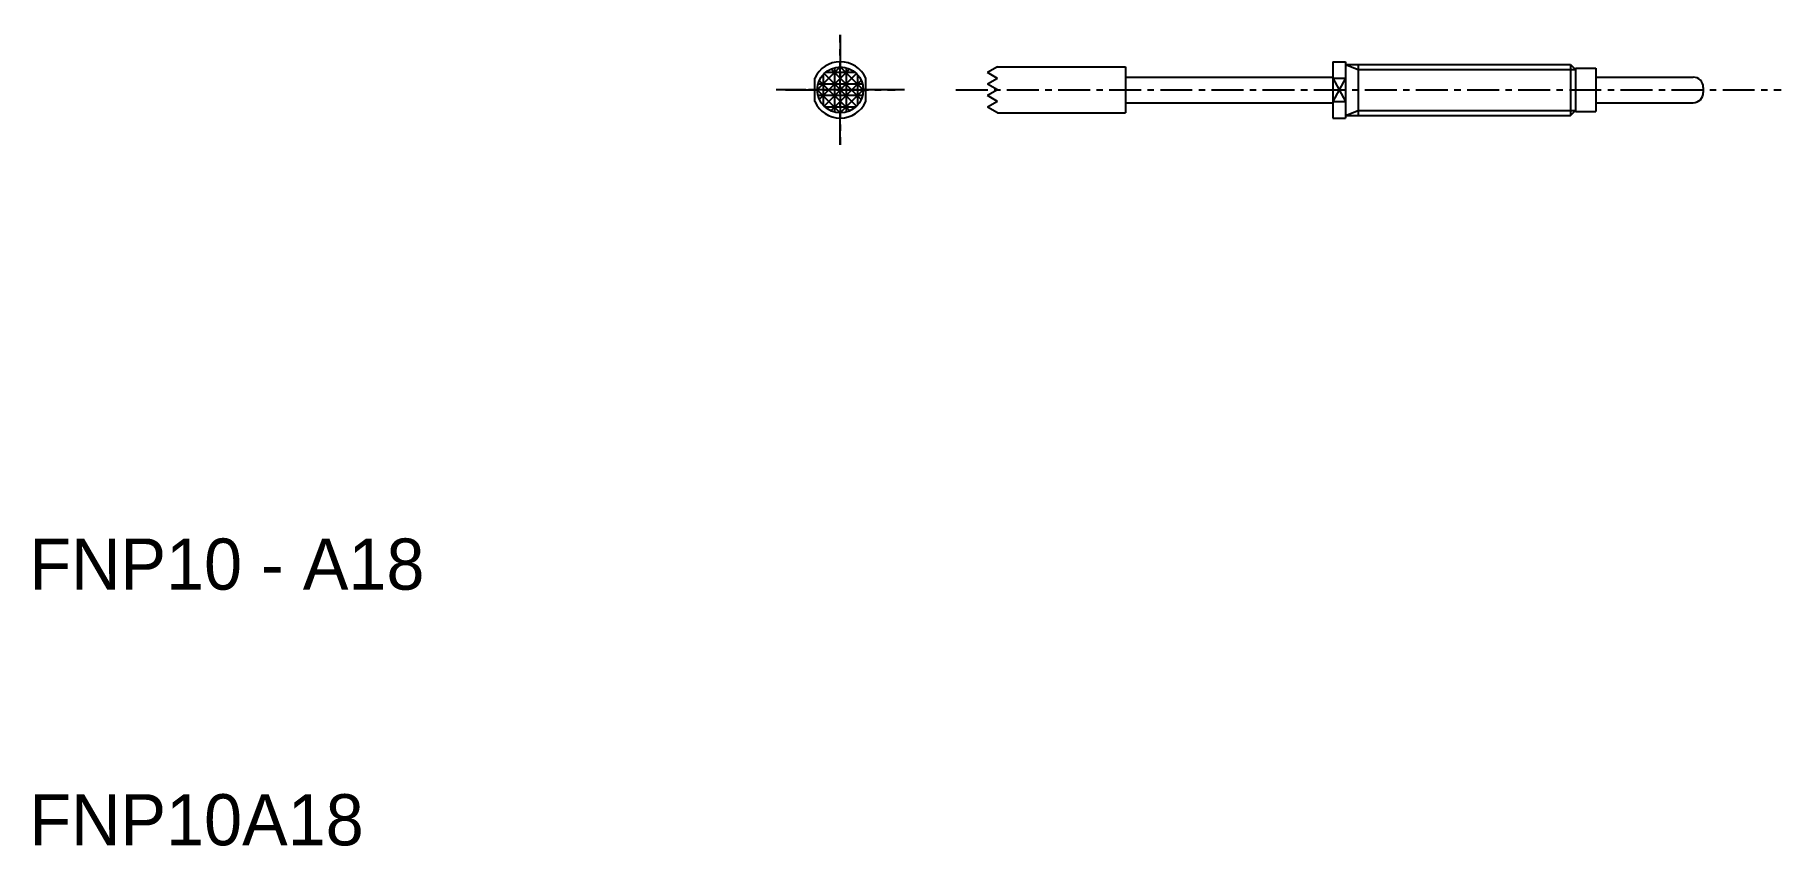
# Model space of a CAD drawing. Extents: x -190.1 to -121.8, y 393.5 to 425.2.
import ezdxf

# ---------------------------------------------------------------- set-up
doc = ezdxf.new("R2010")
doc.units = 0
doc.linetypes.add('CENTER', pattern=[2, 1.25, -0.25, 0.25, -0.25])
doc.layers.get('0').update_dxf_attribs({"linetype": 'CONTINUOUS'})
doc.layers.add('CENTER', color=1, linetype='CENTER')

msp = doc.modelspace()

# ---------------------------------------------------------------- linework, layer by layer
at = {"color": 7, "linetype": 'CONTINUOUS'}
for p, q in [((-159.516, 423.06), (-158.616, 423.96)), ((-159.436, 422.69), (-158.245, 423.88)), ((-159.291, 423.655), (-159.291, 422.465)), ((-159.252, 423.696), (-157.979, 422.424)), ((-159.252, 422.424), (-157.979, 423.696)), ((-158.02, 423.736), (-159.21, 423.736)), ((-158.985, 423.88), (-157.795, 422.69)), ((-158.84, 423.931), (-158.84, 422.189)), ((-158.615, 423.961), (-157.715, 423.061)), ((-158.39, 423.931), (-158.39, 422.189)), ((-157.94, 423.655), (-157.94, 422.465)), ((-152.462, 423.96), (-152.852, 423.736)), ((-152.462, 423.51), (-152.852, 423.736)), ((-152.462, 423.96), (-147.452, 423.96)), ((-147.452, 423.96), (-147.452, 422.16)), ((-147.452, 423.56), (-139.352, 423.56)), ((-139.352, 424.16), (-139.352, 421.96)), ((-139.352, 424.16), (-138.852, 424.16)), ((-138.852, 424.16), (-138.852, 421.96)), ((-138.852, 424.06), (-130.052, 424.06)), ((-138.852, 424.06), (-138.352, 423.86)), ((-138.352, 424.06), (-138.352, 422.06)), ((-138.352, 423.86), (-129.852, 423.86)), ((-130.052, 424.06), (-129.852, 423.86)), ((-130.052, 424.06), (-130.052, 422.06)), ((-129.852, 423.91), (-129.852, 422.21)), ((-129.852, 423.91), (-129.052, 423.91)), ((-129.052, 423.91), (-129.052, 422.21)), ((-159.615, 422.602), (-159.615, 423.518)), ((-159.515, 423.059), (-158.615, 422.159)), ((-157.744, 423.285), (-159.487, 423.285)), ((-159.436, 423.43), (-158.245, 422.24)), ((-158.985, 422.24), (-157.795, 423.43)), ((-158.615, 422.16), (-157.715, 423.06)), ((-157.615, 422.602), (-157.615, 423.518)), ((-152.462, 423.51), (-152.852, 423.285)), ((-152.462, 423.06), (-152.852, 423.285)), ((-152.462, 423.06), (-152.852, 422.835)), ((-139.352, 423.518), (-138.852, 423.518)), ((-139.352, 423.518), (-138.852, 422.602)), ((-138.852, 423.518), (-139.352, 422.602)), ((-124.852, 423.16), (-124.852, 422.96)), ((-157.744, 422.835), (-159.487, 422.835)), ((-158.02, 422.385), (-159.21, 422.385)), ((-152.462, 422.61), (-152.852, 422.835)), ((-152.462, 422.61), (-152.852, 422.385)), ((-152.462, 422.16), (-152.852, 422.385)), ((-147.452, 422.56), (-139.352, 422.56)), ((-139.352, 422.602), (-138.852, 422.602)), ((-138.852, 422.06), (-138.352, 422.26)), ((-138.352, 422.26), (-129.852, 422.26)), ((-130.052, 422.06), (-129.852, 422.26)), ((-129.852, 422.21), (-129.052, 422.21)), ((-152.462, 422.16), (-147.452, 422.16)), ((-139.352, 421.96), (-138.852, 421.96)), ((-138.852, 422.06), (-130.052, 422.06))]:
    msp.add_line(p, q, dxfattribs=at)
for p, q in [((-129.052, 423.56), (-125.252, 423.56)), ((-129.052, 422.56), (-125.252, 422.56))]:
    msp.add_line(p, q)
msp.add_circle((-158.615, 423.06), 0.9, dxfattribs=at)
for centre, radius, start, end in [((-158.615, 423.06), 1.1, 24.61998, 155.38002), ((-125.252, 423.16), 0.4, 0, 90), ((-125.252, 422.96), 0.4, 270, 0), ((-158.615, 423.06), 1.1, 204.61998, 335.38002)]:
    msp.add_arc(centre, radius, start, end, dxfattribs=at)
at = {"layer": 'CENTER', "color": 1, "linetype": 'CENTER'}
for p, q in [((-158.615, 425.21), (-158.615, 420.91)), ((-158.615, 420.91), (-158.615, 425.21)), ((-156.105, 423.06), (-161.125, 423.06)), ((-160.765, 423.06), (-156.465, 423.06)), ((-156.465, 423.06), (-160.765, 423.06)), ((-154.094, 423.06), (-121.81, 423.06))]:
    msp.add_line(p, q, dxfattribs=at)

# ---------------------------------------------------------------- texts
at = {"color": 7, "linetype": 'CONTINUOUS'}
for s, p in [('FNP10 - A18', (-190.342, 403.514)), ('FNP10A18', (-190.342, 393.514))]:
    msp.add_text(s, height=2, dxfattribs=at).set_placement(p)

doc.saveas('drawing.dxf')
